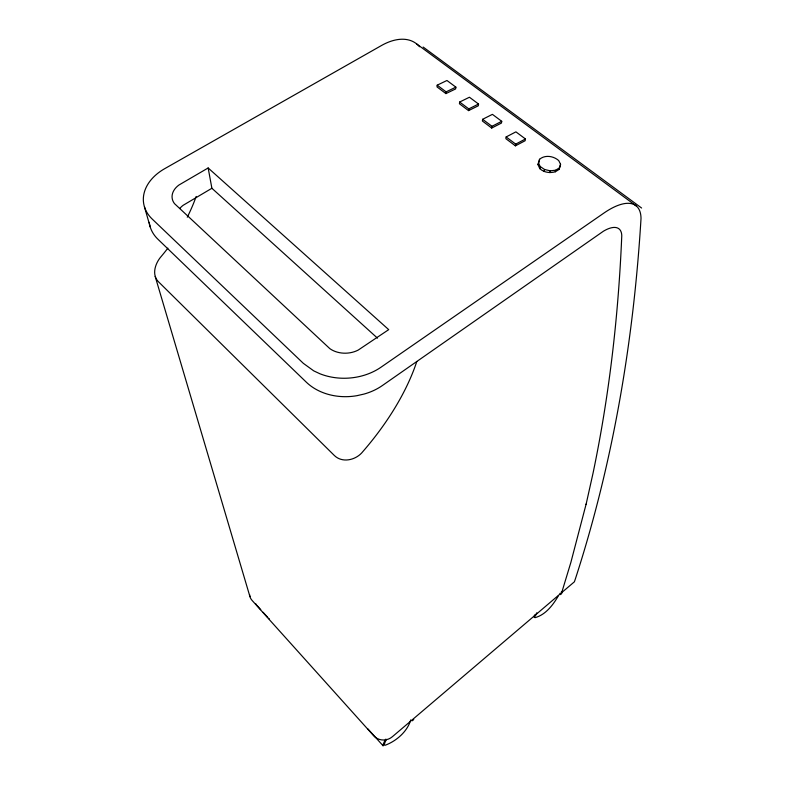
<?xml version="1.0" encoding="UTF-8"?>
<svg xmlns="http://www.w3.org/2000/svg" width="785" height="785" viewBox="0 0 785 785"><rect width="100%" height="100%" fill="white"/><g stroke="black" fill="none" stroke-linecap="round" stroke-linejoin="round"><path stroke-width="1.18" d="M410.741 719.923C407.415 731.473 396.405 741.069 385.249 745.22L383.129 744.425M437.196 85.163L436.99 86.9L445.909 93.601L455.653 88.911L455.889 87.145L446.959 80.492L437.196 85.163L446.115 91.865L445.909 93.601M459.657 102.03L459.431 103.767L468.547 110.616L478.3 105.798L478.556 104.032L469.43 97.232L459.657 102.03L468.792 108.889L468.547 110.616M482.638 119.291L482.373 121.018L491.704 128.033L501.448 123.068L501.743 121.302L492.411 114.355L482.638 119.291L491.979 126.297L491.704 128.033M506.148 136.943L505.854 138.67L515.402 145.843L525.136 140.731L525.469 138.974L515.912 131.86L506.148 136.943L515.706 144.116L515.402 145.843M538.019 164.673L539.56 159.276C545.045 154.586 553.562 156.009 558.704 160.552L560.559 164.271L560.147 166.165L559.106 169.413L555.329 171.778C549.981 173.348 543.956 172.504 539.786 168.638L538.019 164.673L538.942 161.788M539.236 160.896L539.56 159.276M539.786 168.638L540.208 166.528L538.402 162.789M544.103 171.552L544.525 169.472L540.208 166.528M586.052 504.51L593.028 473.227C609.346 395.061 618.443 315.472 621.769 235.706A37.17 14.876 -51.8 0 0 603.459 231.192L382.354 385.553A53.213 41.899 -3.7 0 1 363.867 394.109L356.969 395.669A53.203 42.429 -5.8 0 1 306.356 382.216L157.962 239.268A49.377 35.747 -10.3 0 1 149.248 222.332M549.814 172.631L550.197 170.826L555.662 170.217L559.46 167.813L560.559 164.271M555.329 171.778L555.662 170.217M559.106 169.413L559.46 167.813M586.15 504.009L570.891 562.335L561.726 592.587M558.164 596.168C552.925 605.176 545.447 614.92 534.968 617.677L533.692 616.294M367.929 728.922L383.051 745.75L384.454 744.18A18.879 5.26 -44 0 1 386.387 739.647M412.38 720.777L413.764 719.472M208.153 167.97L388.712 329.641L358.235 350.061A23.236 18.104 -3.6 0 1 329.857 348.658L174.525 203.658A21.548 15.19 -8.1 0 1 178.921 185.034L208.153 167.97L211.891 188.272L183.229 205.248A21.156 15.101 -8.3 0 0 179.745 208.535M515.706 144.116L525.469 138.974M491.979 126.297L501.743 121.302M468.792 108.889L478.556 104.032M446.115 91.865L455.889 87.145M544.525 169.472L550.197 170.826M419.533 46.747A58.963 34.452 -55.3 0 0 381.422 45.55L164.762 168.638A50.338 35.492 -8.1 0 0 152.27 219.113L303.334 363.337L313.735 370.863L319.858 373.738A54.283 42.292 -3.6 0 0 380.99 367.223L604.038 212.98A65.4 26.19 -51.8 0 1 641.011 218.573C633.573 340.602 613.252 462.218 575.464 578.643L574.394 581.803L392.323 736.762A13.198 12.639 -14.4 0 1 373.689 735.751L252.063 600.388A12.482 11 -18.6 0 1 249.561 594.5M423.154 47.041L641.6 208.025M416.717 43.97L636.38 206.043M211.891 188.272L377.487 338.149M256.783 605.255L260.728 609.641M263.093 612.271L267.832 617.54M167.853 248.158A157.903 113.413 -43.3 0 1 161.514 256.096C155.597 262.632 151.319 274.053 158.158 281.452L334.449 455.594C342.652 463.484 356.351 459.941 362.847 451.601A179.039 89.882 -45 0 0 416.815 361.473M155.175 276.408L249.944 596.629M144.43 206.769L150.21 226.934M255.861 603.822L255.998 604.371M269.284 618.757L269.402 619.296M383.051 745.75L383.021 745.289A20.783 5.799 -44 0 1 385.896 739.097M196.162 196.456A157.903 113.413 -43.3 0 1 187.272 217.19M560.039 593.303A17.613 4.769 -46.4 0 1 560.48 594.628L561.746 593.48A19.39 5.26 -46.4 0 0 561.265 592.018M536.773 612.81A17.613 4.769 -46.4 0 0 535.576 615.518L534.232 617.02L534.33 616.48A19.39 5.26 -46.4 0 1 535.105 614.557"/></g></svg>
